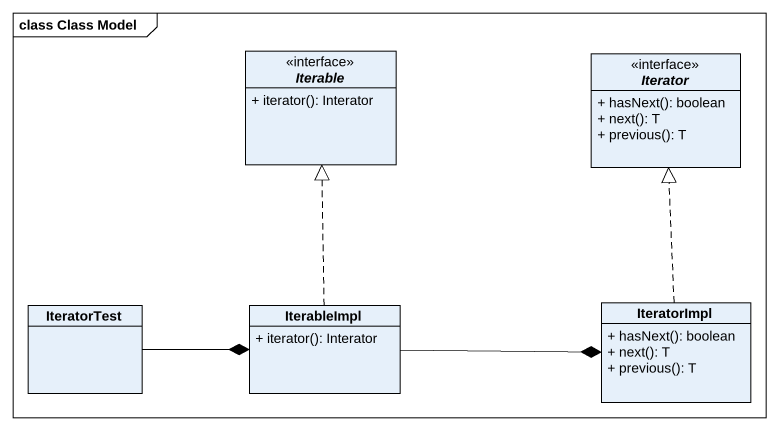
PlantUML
@startuml
mainframe class Class Model
hide circle
hide empty members
skinparam classAttributeIconSize 0
interface Iterable <<interface>> {
  + iterator(): Interator
}
interface Iterator <<interface>> {
  + hasNext(): boolean
  + next(): T
  + previous(): T
}
class IteratorTest
class IterableImpl {
  + iterator(): Interator
}
class IteratorImpl {
  + hasNext(): boolean
  + next(): T
  + previous(): T
}
IteratorTest -right-* IterableImpl
IterableImpl .up.|> Iterable
IterableImpl -right-* IteratorImpl
IteratorImpl .up.|> Iterator
@enduml
